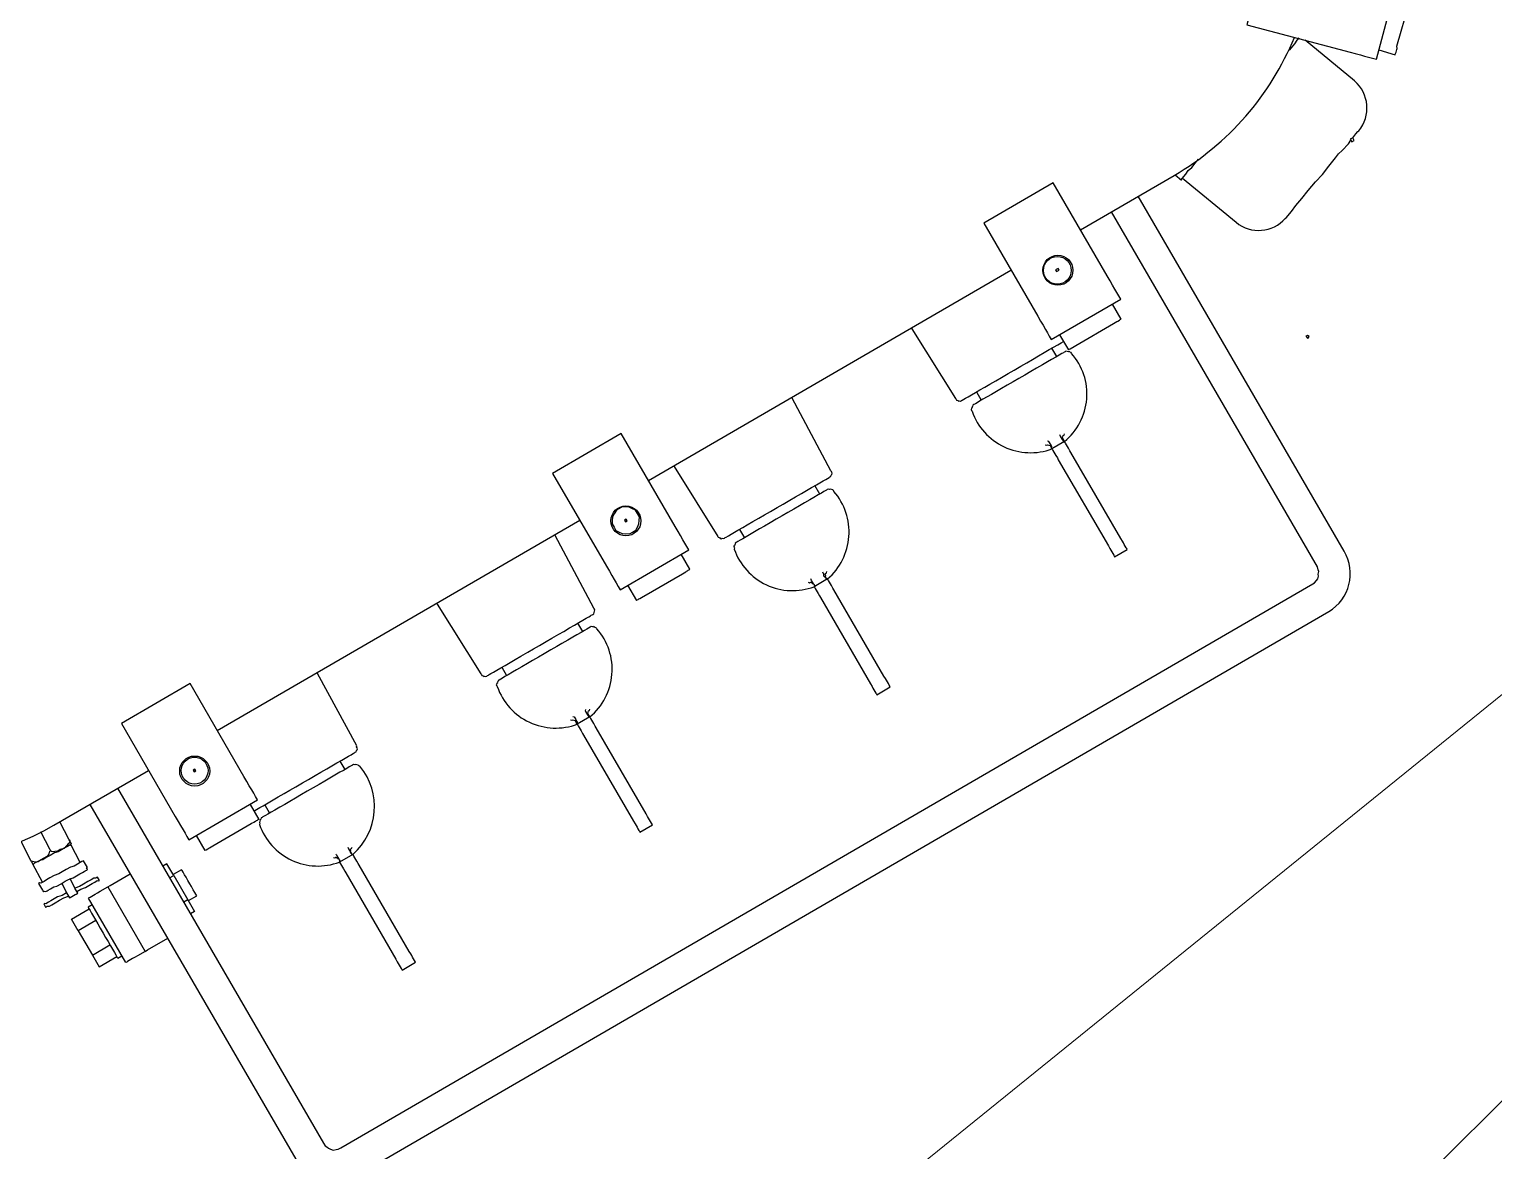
# Model space of a CAD drawing. Header units: metres. Extents: x 3162.2 to 3239.3, y 1435.1 to 1475.8.
# Drawn here: x 3201.6885 to 3201.7935, y 1442.8727 to 1442.9532 of the extents above; entities that cross this region are included whole.
import ezdxf

# ---------------------------------------------------------------- set-up
doc = ezdxf.new("R2010")
doc.units = ezdxf.units.M
doc.layers.add('Cotas', color=1, linetype='Continuous', lineweight=5)
doc.layers.add('PDF5_Geometry', color=7, linetype='Continuous')

msp = doc.modelspace()

# ---------------------------------------------------------------- hatches: boundary and pattern name
at = {"layer": 'Cotas'}
h = msp.add_hatch(dxfattribs=at)
h.set_pattern_fill('ANSI31', color=256, scale=0.01)
h.set_pattern_definition([(45, (0, 0), (-0.02245064030267288, 0.02245064030267288), [])])
h.paths.add_polyline_path([(3202.273862684845, 1443.145438858032), (3202.149943663126, 1443.354139206374), (3201.777619832386, 1443.088257188628), (3201.873543765526, 1442.969687177136), (3201.690289009223, 1442.821432852371), (3201.578390984937, 1442.97812754503), (3201.495613933646, 1442.919015214303), (3202.058641061251, 1441.865615002755), (3202.758782758209, 1442.240999971314)])

# ---------------------------------------------------------------- linework, layer by layer
msp.add_line((3201.690289009223, 1442.821432852371), (3201.873543765526, 1442.969687177136), dxfattribs=at)
at = {"layer": 'PDF5_Geometry', "lineweight": 25}
for points in [[(3201.785123673006, 1442.951013718945), (3201.78658612425, 1442.956518920195), (3201.78655127295, 1442.95657898614), (3201.786456352102, 1442.956604198695), (3201.786266519413, 1442.956654629031), (3201.786076686725, 1442.956705059368), (3201.785791933189, 1442.956780702259), (3201.785412267813, 1442.956881562932), (3201.785067444727, 1442.956922352433), (3201.784687779352, 1442.957023213105), (3201.7772493808, 1442.959050020958), (3201.775821781205, 1442.953484753163), (3201.783225328109, 1442.951518011856), (3201.783604993484, 1442.951417151183), (3201.78398466787, 1442.951316295737), (3201.784269421406, 1442.951240652847), (3201.784554165933, 1442.951165004727), (3201.78483891947, 1442.951089361837), (3201.785028752158, 1442.9510389315)], [(3201.783240761948, 1442.945264559643), (3201.783345315847, 1442.945084361808), (3201.783525515485, 1442.945188916753), (3201.783420961586, 1442.945369114588)], [(3201.761792728666, 1442.930893145475), (3201.766778199117, 1442.933785801606), (3201.766708496517, 1442.933905933496), (3201.766638793918, 1442.934026065387), (3201.766499388719, 1442.934266329167), (3201.76635998352, 1442.934506592948), (3201.766185727022, 1442.934806922674), (3201.766011470524, 1442.9351072524), (3201.765802362725, 1442.935467648072), (3201.761933868461, 1442.942134967991), (3201.756948398011, 1442.93924231186), (3201.760816892275, 1442.932574991941), (3201.761026000073, 1442.932214596269), (3201.761200256572, 1442.931914266543), (3201.76137451307, 1442.931613936817), (3201.761513918269, 1442.931373673036), (3201.761653323468, 1442.931133409256), (3201.761723026067, 1442.931013277365)], [(3201.762284483327, 1442.935995706332), (3201.762104288494, 1442.935891154175), (3201.762173991094, 1442.935771022284), (3201.762354185927, 1442.935875574441)], [(3201.780208262819, 1442.930980236844), (3201.780293550269, 1442.931110010172), (3201.780163778469, 1442.93119528807), (3201.78004364838, 1442.931125586516)], [(3201.730858766879, 1442.91294472614), (3201.735784171985, 1442.91580253132), (3201.735714469385, 1442.91592266321), (3201.735644766786, 1442.916042795101), (3201.735505361587, 1442.916283058882), (3201.735365956389, 1442.916523322662), (3201.73519169989, 1442.916823652388), (3201.735017443392, 1442.917123982114), (3201.734808335594, 1442.917484377786), (3201.730939841329, 1442.924151697705), (3201.726014436224, 1442.921293892525), (3201.729882930488, 1442.914626572606), (3201.730092038286, 1442.914266176935), (3201.730266294785, 1442.913965847209), (3201.730440551283, 1442.913665517483), (3201.730579956482, 1442.913425253702), (3201.730719361681, 1442.913184989921), (3201.73078906428, 1442.91306485803)], [(3201.730424318316, 1442.917429600605), (3201.730563723515, 1442.917189336824), (3201.730788412307, 1442.917078843331), (3201.731013096296, 1442.916968347049), (3201.731262998533, 1442.916952770103), (3201.731572961309, 1442.91697204132), (3201.731753160946, 1442.917076596265), (3201.731993425929, 1442.91721600216), (3201.732103918162, 1442.917440686207), (3201.7322144152, 1442.917665373042), (3201.732229991389, 1442.917915272431), (3201.732245572384, 1442.918165174609), (3201.732106167185, 1442.91840543839), (3201.731966761986, 1442.918645702171), (3201.731742073194, 1442.918756195665), (3201.731517389207, 1442.918866691947), (3201.731267486969, 1442.918882268893), (3201.731017589537, 1442.918897848627), (3201.730777324556, 1442.918758442731), (3201.730597124918, 1442.918653887786), (3201.73042656734, 1442.918394352788), (3201.730316070302, 1442.918169665953), (3201.730300494112, 1442.917919766564), (3201.730284913117, 1442.917669864386)], [(3201.731290456195, 1442.918012436046), (3201.731170326708, 1442.91794273484), (3201.731240029307, 1442.91782260295), (3201.731360158795, 1442.917892304155)], [(3201.699924803891, 1442.894996306109), (3201.704850211398, 1442.897854112682), (3201.7047805088, 1442.897974244572), (3201.7047108062, 1442.898094376463), (3201.704571401001, 1442.898334640244), (3201.704431995803, 1442.898574904024), (3201.704257739304, 1442.89887523375), (3201.704083482806, 1442.899175563477), (3201.703874375008, 1442.899535959148), (3201.700005880743, 1442.906203279068), (3201.695080473236, 1442.903345472494), (3201.6989489675, 1442.896678152575), (3201.699158075298, 1442.896317756903), (3201.699332331797, 1442.896017427177), (3201.699506588295, 1442.895717097451), (3201.699645993494, 1442.89547683367), (3201.699785398693, 1442.895236569889), (3201.699855101292, 1442.895116437999)], [(3201.700356495609, 1442.900064017408), (3201.700236363719, 1442.899994314809), (3201.700306066318, 1442.899874182918), (3201.700426198209, 1442.899943885518)], [(3201.689698811936, 1442.891311052424), (3201.689758877882, 1442.891345903724), (3201.689818943827, 1442.891380755023), (3201.689999141663, 1442.891485308922), (3201.690239405443, 1442.891624714121), (3201.690454454579, 1442.891669202075), (3201.690754784305, 1442.891843458573), (3201.691055114031, 1442.892017715072), (3201.691295377812, 1442.89215712027), (3201.691630558837, 1442.892271310824), (3201.691870822619, 1442.892410716022), (3201.692111086399, 1442.892550121221), (3201.692291284235, 1442.89265467512), (3201.692411416125, 1442.892724377719), (3201.692471482071, 1442.892759229019), (3201.692531548016, 1442.892794080319), (3201.692591613961, 1442.892828931618), (3201.692651679906, 1442.892863782918), (3201.692616828606, 1442.892923848863), (3201.692581977307, 1442.892983914809), (3201.692642043252, 1442.893018766109), (3201.692363232854, 1442.89349929367), (3201.692303166909, 1442.89346444237), (3201.692243100964, 1442.89342959107), (3201.692122969074, 1442.893359888471), (3201.691942771238, 1442.893255334572), (3201.691702507457, 1442.893115929374), (3201.691427392377, 1442.89303659012), (3201.691127062651, 1442.892862333622), (3201.690826732925, 1442.892688077123), (3201.690586469143, 1442.892548671924), (3201.690251288118, 1442.892434481371), (3201.689950958391, 1442.892260224873), (3201.689710694611, 1442.892120819674), (3201.689530496775, 1442.892016265776), (3201.689350298939, 1442.891911711876), (3201.689290232994, 1442.891876860577), (3201.68919531575, 1442.891902075222), (3201.689135249804, 1442.891867223922), (3201.689414060202, 1442.891386696361), (3201.689448911501, 1442.891326630416), (3201.689483762801, 1442.89126656447), (3201.689543828747, 1442.89130141577), (3201.689638745991, 1442.891276201125)], [(3201.692716890465, 1442.890814150147), (3201.69277695641, 1442.890849001447), (3201.692837022355, 1442.890883852746), (3201.692957154246, 1442.890953555346), (3201.693077286136, 1442.891023257945), (3201.693197418027, 1442.891092960544), (3201.693377615862, 1442.891197514443), (3201.693557813698, 1442.891302068343), (3201.694098407204, 1442.89161573004), (3201.69678195728, 1442.886990652258), (3201.696241363773, 1442.886676990561), (3201.696061165938, 1442.886572436662), (3201.695880968102, 1442.886467882763), (3201.695760836211, 1442.886398180163), (3201.695640704321, 1442.886328477564), (3201.695520572431, 1442.886258774965), (3201.695460506486, 1442.886223923665), (3201.69540044054, 1442.886189072365)]]:
    msp.add_lwpolyline(points, close=True, dxfattribs=at)
for points in [[(3201.785300173723, 1442.951678138614), (3201.78647403016, 1442.951315495877), (3201.786499248409, 1442.951410415213), (3201.786524466659, 1442.951505334549), (3201.786549675898, 1442.951600248657), (3201.786574894148, 1442.951695167993), (3201.786600103387, 1442.951790082102), (3201.786590470337, 1442.951945067382), (3201.787457406742, 1442.955017271565), (3201.787482615981, 1442.955112185673), (3201.78750783423, 1442.955207105009), (3201.78753305248, 1442.955302024345), (3201.787558261719, 1442.955396938453), (3201.787583479969, 1442.955491857789), (3201.787608689208, 1442.955586771897), (3201.786434832772, 1442.955949414635)], [(3201.77889173832, 1442.95165306812), (3201.779037086659, 1442.95181768901), (3201.779267713785, 1442.952112077398), (3201.779438271363, 1442.952371612397), (3201.779583619701, 1442.952536233287)], [(3201.770672994855, 1442.942709472968), (3201.771132004889, 1442.942333500351), (3201.77109715359, 1442.942393566296), (3201.771217283678, 1442.94246326785), (3201.771302562467, 1442.942593035349), (3201.771447910805, 1442.942757656238), (3201.771618468383, 1442.943017191237), (3201.771883946809, 1442.94325151368), (3201.772114573936, 1442.943545902069), (3201.772345201062, 1442.943840290458)], [(3201.694809706044, 1442.898692281473), (3201.70958665676, 1442.873224321302), (3201.70969121031, 1442.873044124067), (3201.709820979203, 1442.872958842876), (3201.709950748097, 1442.872873561684), (3201.710080516989, 1442.872788280492), (3201.710270351828, 1442.872737850601), (3201.710485400266, 1442.872782339756), (3201.710640382759, 1442.872791977612), (3201.710820580595, 1442.87289653151), (3201.780557141792, 1442.913358889741), (3201.780677276685, 1442.913428594082), (3201.780822620915, 1442.913593210983), (3201.780907905206, 1442.913722980069), (3201.780958332346, 1442.913912814114), (3201.780948694143, 1442.914067797207), (3201.780999126088, 1442.91425763404), (3201.780929423141, 1442.914377766532), (3201.780884934934, 1442.914592814718), (3201.766107984219, 1442.940060774889)], [(3201.732891514112, 1442.920788004773), (3201.758900070793, 1442.935878618928)], [(3201.762393388119, 1442.931241658471), (3201.763020711513, 1442.930160471457), (3201.763080776257, 1442.93019532206), (3201.763140841, 1442.930230172663), (3201.763260975894, 1442.930299877005), (3201.763321041239, 1442.930334727956), (3201.763441170727, 1442.930404429161), (3201.76356130562, 1442.930474133503), (3201.766264273155, 1442.932042441989), (3201.766384403244, 1442.932112143543), (3201.766504533332, 1442.932181845096), (3201.766564602881, 1442.932216698487), (3201.76668473297, 1442.932286400041), (3201.766744797714, 1442.932321250644), (3201.766804863058, 1442.932356101595), (3201.766177539665, 1442.933437288609)], [(3201.751752222111, 1442.931731313569), (3201.75178707341, 1442.931671247623), (3201.754929633521, 1442.926670197225), (3201.75496448482, 1442.926610131279), (3201.75499933612, 1442.926550065334), (3201.755094252764, 1442.92652485034), (3201.755129104064, 1442.926464784395), (3201.755189168808, 1442.926499634998), (3201.755284084852, 1442.926474419655), (3201.755344150196, 1442.926509270606), (3201.755404219745, 1442.926544123997), (3201.755524349834, 1442.926613825551), (3201.755644479922, 1442.926683527105), (3201.75582467956, 1442.926788082049), (3201.756064944542, 1442.926927487945), (3201.756365274268, 1442.927101744443), (3201.756665603994, 1442.927276000942), (3201.757025998464, 1442.927485108043), (3201.757386392934, 1442.927694215144), (3201.757806857554, 1442.927938175984), (3201.758227317368, 1442.928182134036), (3201.758707846732, 1442.928460945479), (3201.759128306547, 1442.928704903532), (3201.759608835911, 1442.928983714974), (3201.760029295725, 1442.929227673027), (3201.760449755539, 1442.929471631079), (3201.760870220159, 1442.929715591919), (3201.761290679373, 1442.929959549623), (3201.761651074444, 1442.930168657073), (3201.76195140417, 1442.930342913571), (3201.762251733896, 1442.930517170069), (3201.762491998278, 1442.930656575616), (3201.762672198516, 1442.93076113091)], [(3201.762179787078, 1442.929672552565), (3201.761831274081, 1442.930273212017)], [(3201.734693492468, 1442.921833543763), (3201.734728343768, 1442.921773477818), (3201.737870904478, 1442.916772427767), (3201.737905755778, 1442.916712361822), (3201.738000671822, 1442.91668714648), (3201.738035523122, 1442.916627080534), (3201.738130439165, 1442.916601865192), (3201.738190504509, 1442.916636716143), (3201.738285425358, 1442.916611503589), (3201.738345490703, 1442.91664635454), (3201.738405555447, 1442.916681205142), (3201.738465620191, 1442.916716055745), (3201.738645820429, 1442.916820611038), (3201.738826015261, 1442.916925163195), (3201.739066279643, 1442.917064568742), (3201.739306544625, 1442.917203974638), (3201.739666939095, 1442.917413081739), (3201.739967268821, 1442.917587338237), (3201.740387733441, 1442.917831299078), (3201.740808193255, 1442.91807525713), (3201.74122865307, 1442.918319215182), (3201.74164911769, 1442.918563176022), (3201.742129642248, 1442.918841984677), (3201.742550106868, 1442.919085945517), (3201.743030631426, 1442.919364754172), (3201.743451096046, 1442.919608715013), (3201.74387155526, 1442.919852672716), (3201.744231950331, 1442.920061780166), (3201.744592349606, 1442.920270890055), (3201.744952744677, 1442.920479997505), (3201.745193009058, 1442.920619403052), (3201.745433269235, 1442.920758806159), (3201.745613468873, 1442.920863361104), (3201.745733598961, 1442.920933062658), (3201.745853733855, 1442.921002767), (3201.745913798599, 1442.921037617602), (3201.745973863343, 1442.921072468205), (3201.745999077388, 1442.921167385101), (3201.746059146937, 1442.921202238492), (3201.746084360982, 1442.921297155388), (3201.746049509682, 1442.921357221333), (3201.746014658383, 1442.921417287278), (3201.745979807083, 1442.921477353224), (3201.743197641442, 1442.926687510724), (3201.743222859692, 1442.92678243006)], [(3201.756425339012, 1442.927136595046), (3201.756773852009, 1442.926535935594)], [(3201.761360240224, 1442.923336066479), (3201.761455156268, 1442.923310851137), (3201.761515221011, 1442.923345701739), (3201.761610137656, 1442.923320486745), (3201.761705058505, 1442.923295274191), (3201.761739909804, 1442.923235208245), (3201.761774761104, 1442.9231751423), (3201.761809612404, 1442.923115076355), (3201.761844463704, 1442.92305501041), (3201.761879315003, 1442.922994944465), (3201.761914166303, 1442.922934878519), (3201.761983868902, 1442.922814746629), (3201.762053571501, 1442.922694614739), (3201.762123273752, 1442.922574483449), (3201.762227828, 1442.922394285013), (3201.762297530251, 1442.922274153723), (3201.765887214466, 1442.916087360764), (3201.765991768365, 1442.915907162929), (3201.766061470965, 1442.915787031038), (3201.766131173215, 1442.915666899748), (3201.766200876164, 1442.915546767258), (3201.766270579111, 1442.915426634766), (3201.766305429714, 1442.915366570022), (3201.766340281362, 1442.915306503477), (3201.767241270541, 1442.915829272972), (3201.767206418892, 1442.915889339517), (3201.76717156829, 1442.915949404261), (3201.767101865342, 1442.916069536753), (3201.767032162394, 1442.916189669244), (3201.766962460143, 1442.916309800533), (3201.766892757544, 1442.916429932424), (3201.766788203644, 1442.916610130259), (3201.763198519429, 1442.922796923218), (3201.763128817178, 1442.922917054508), (3201.763024262931, 1442.923097252944), (3201.76295456068, 1442.923217384234), (3201.762884858081, 1442.923337516124), (3201.762815155481, 1442.923457648014), (3201.762780304181, 1442.92351771396), (3201.762745452882, 1442.923577779905), (3201.761844463704, 1442.92305501041), (3201.761809612404, 1442.923115076355), (3201.761834826449, 1442.923209993251), (3201.761799975149, 1442.923270059197), (3201.76173027255, 1442.923390191087), (3201.76166056995, 1442.923510322978), (3201.761625718651, 1442.923570388923), (3201.761530802006, 1442.923595603917)], [(3201.762371721635, 1442.924083520021), (3201.762406572935, 1442.924023454076), (3201.762441424235, 1442.923963388131), (3201.762511126834, 1442.92384325624), (3201.762580829433, 1442.92372312435), (3201.762615680733, 1442.923663058405), (3201.762650532033, 1442.92360299246), (3201.762745452882, 1442.923577779905), (3201.762710601582, 1442.92363784585), (3201.762675750282, 1442.923697911795), (3201.762640898983, 1442.92375797774), (3201.762606047683, 1442.923818043686), (3201.762631261728, 1442.923912960582), (3201.762656475172, 1442.92400787713), (3201.762716539916, 1442.924042727733), (3201.762741753961, 1442.924137644629)], [(3201.762745443747, 1442.923577774605), (3201.762745443747, 1442.923577774605)], [(3201.762745443747, 1442.923577774605), (3201.762745443747, 1442.923577774605)], [(3201.762745443747, 1442.923577774605), (3201.762745443747, 1442.923577774605)], [(3201.76184445457, 1442.92305500511), (3201.76184445457, 1442.92305500511)], [(3201.76184445457, 1442.92305500511), (3201.76184445457, 1442.92305500511)], [(3201.76184445457, 1442.92305500511), (3201.76184445457, 1442.92305500511)], [(3201.74518112278, 1442.91980963371), (3201.744832609783, 1442.920410293162)], [(3201.701957553526, 1442.902839586135), (3201.727966109006, 1442.917930199593)], [(3201.739426674713, 1442.917273676192), (3201.73977518771, 1442.916673016739)], [(3201.717694830572, 1442.911970626302), (3201.717729681872, 1442.911910560357), (3201.720872239579, 1442.906909508564), (3201.720907090878, 1442.906849442619), (3201.720941942178, 1442.906789376674), (3201.721036861225, 1442.906764163074), (3201.721071712525, 1442.906704097129), (3201.721131777269, 1442.906738947731), (3201.721226696316, 1442.906713734131), (3201.72128676106, 1442.906748584734), (3201.721346825804, 1442.906783435337), (3201.72140689355, 1442.906818287682), (3201.721466958295, 1442.906853138285), (3201.721587090786, 1442.906922841232), (3201.721767288021, 1442.907027394783), (3201.722007553003, 1442.907166800679), (3201.722307882729, 1442.907341057177), (3201.722608212455, 1442.907515313675), (3201.722968606925, 1442.907724420776), (3201.723329004398, 1442.90793352962), (3201.723749463612, 1442.908177487323), (3201.724229993577, 1442.908456299115), (3201.72465045279, 1442.908700256819), (3201.725070915008, 1442.908944216265), (3201.725551441968, 1442.909223026314), (3201.725971904186, 1442.90946698576), (3201.726452431147, 1442.909745795809), (3201.72681282862, 1442.909954904653), (3201.727233290837, 1442.910198864099), (3201.727593685307, 1442.9104079712), (3201.727894015034, 1442.910582227698), (3201.728194344759, 1442.910756484197), (3201.728434609742, 1442.910895890093), (3201.728614806977, 1442.911000443643), (3201.728734939468, 1442.911070146591), (3201.728795004212, 1442.911104997194), (3201.728855068956, 1442.911139847797), (3201.728915136703, 1442.911174700142), (3201.728975201447, 1442.911209550744), (3201.729000417894, 1442.911304469035), (3201.729025631339, 1442.911399385583), (3201.729050844783, 1442.911494302131), (3201.729015993483, 1442.911554368076), (3201.728981142183, 1442.911614434021), (3201.726198981949, 1442.916824594657), (3201.72616413065, 1442.916884660603)], [(3201.731399358584, 1442.913258386792), (3201.732026681978, 1442.912177199777), (3201.732086749726, 1442.912212052123), (3201.73214681447, 1442.912246902726), (3201.732206879214, 1442.912281753328), (3201.73226694696, 1442.912316605673), (3201.732387079452, 1442.912386308621), (3201.732507208939, 1442.912456009827), (3201.732567274284, 1442.912490860778), (3201.735330311368, 1442.914094022654), (3201.735450441457, 1442.914163724208), (3201.735570571545, 1442.914233425762), (3201.735630641094, 1442.914268279152), (3201.735690706439, 1442.914303130104), (3201.735750771183, 1442.914337980706), (3201.735810835927, 1442.914372831309), (3201.735870901271, 1442.91440768226), (3201.735243577877, 1442.915488869274)], [(3201.745373062142, 1442.914220603955), (3201.745407913442, 1442.91416053801), (3201.745442764741, 1442.914100472065), (3201.745452401996, 1442.913945489222), (3201.74558216994, 1442.913860208283), (3201.74561702124, 1442.913800142338), (3201.745651872539, 1442.913740076393), (3201.745686723839, 1442.913680010447), (3201.745746788583, 1442.91371486105), (3201.745651872539, 1442.913740076393), (3201.74561702124, 1442.913800142338), (3201.74558216994, 1442.913860208283), (3201.745607383385, 1442.913955124831), (3201.745572532085, 1442.914015190776), (3201.745597745529, 1442.914110107324), (3201.745657810874, 1442.914144958275), (3201.745683029123, 1442.914239877612)], [(3201.744361575325, 1442.913473147276), (3201.744456491969, 1442.913447932282), (3201.744516561519, 1442.913482785673), (3201.744611478162, 1442.913457570678), (3201.744646329462, 1442.913397504733), (3201.744741245505, 1442.913372289391), (3201.744776096805, 1442.913312223446), (3201.744810948105, 1442.9132521575), (3201.744785734661, 1442.913157240952), (3201.74482058596, 1442.913097175007), (3201.74485543726, 1442.913037109062), (3201.744925139859, 1442.912916977172), (3201.744994842459, 1442.912796845281), (3201.74506454471, 1442.912676713991), (3201.745169098957, 1442.912496515555), (3201.745238801208, 1442.912376384265), (3201.748828485423, 1442.906189591307), (3201.748933039323, 1442.906009393471), (3201.749002741922, 1442.905889261581), (3201.749072444173, 1442.905769130291), (3201.74914214712, 1442.9056489978), (3201.749211850069, 1442.905528865309), (3201.749246700671, 1442.905468800565), (3201.749281552319, 1442.90540873402), (3201.750242606242, 1442.905966354117), (3201.750207754594, 1442.906026420663), (3201.750172903991, 1442.906086485407), (3201.750103201043, 1442.906206617898), (3201.750033498095, 1442.906326750389), (3201.749963795844, 1442.906446881679), (3201.749894093245, 1442.906567013569), (3201.749789539346, 1442.906747211405), (3201.74619985513, 1442.912934004363), (3201.74613015288, 1442.913054135653), (3201.746025598632, 1442.913234334089), (3201.745955896381, 1442.913354465379), (3201.745886193782, 1442.913474597269), (3201.745816491182, 1442.91359472916), (3201.745781639883, 1442.913654795105), (3201.745746788583, 1442.91371486105), (3201.744785734661, 1442.913157240952), (3201.744845799405, 1442.913192091555), (3201.744810948105, 1442.9132521575), (3201.744776096805, 1442.913312223446), (3201.744741245505, 1442.913372289391), (3201.744671542906, 1442.913492421281), (3201.744601840307, 1442.913612553172), (3201.744566989007, 1442.913672619117), (3201.744532137707, 1442.913732685062)], [(3201.744785726128, 1442.913157236001), (3201.744785726128, 1442.913157236001)], [(3201.744785726128, 1442.913157236001), (3201.744785726128, 1442.913157236001)], [(3201.744785726128, 1442.913157236001), (3201.744785726128, 1442.913157236001)], [(3201.745746781852, 1442.913714857145), (3201.745746781852, 1442.913714857145)], [(3201.745746781852, 1442.913714857145), (3201.745746781852, 1442.913714857145)], [(3201.745746781852, 1442.913714857145), (3201.745746781852, 1442.913714857145)], [(3201.728182463286, 1442.909946717644), (3201.72783395029, 1442.910547377096)], [(3201.70458842889, 1442.897059923772), (3201.704768626125, 1442.897164477322), (3201.705008889905, 1442.897303882521), (3201.705249153086, 1442.897443287371), (3201.705609549358, 1442.897652395518), (3201.705969945029, 1442.897861503316), (3201.7063303407, 1442.898070611114), (3201.706750801716, 1442.898314569863), (3201.707171263934, 1442.898558529309), (3201.70759172615, 1442.898802488755), (3201.708072253111, 1442.899081298805), (3201.708492715329, 1442.899325258251), (3201.70897324229, 1442.8996040683), (3201.709393704507, 1442.899848027746), (3201.709814165523, 1442.900091986495), (3201.710174561194, 1442.900301094293), (3201.710534956866, 1442.900510202091), (3201.710895353138, 1442.900719310238), (3201.711135616318, 1442.900858715088), (3201.711375880099, 1442.900998120287), (3201.711556077334, 1442.901102673838), (3201.71173627577, 1442.901207228085), (3201.711796342316, 1442.901242079733), (3201.71185640706, 1442.901276930336), (3201.711916473606, 1442.901311781984), (3201.711941688251, 1442.901406699229), (3201.712001754197, 1442.901441550528), (3201.712026969443, 1442.901536468122), (3201.711992118143, 1442.901596534067), (3201.711957266843, 1442.901656600012), (3201.711982480288, 1442.90175151656), (3201.709140252306, 1442.906926824852), (3201.709165466952, 1442.907021742097)], [(3201.722367947473, 1442.90737590778), (3201.72271646047, 1442.906775248327)], [(3201.727473408064, 1442.903834915257), (3201.727568327111, 1442.903809701656), (3201.727603178411, 1442.903749635711), (3201.72767288101, 1442.903629503821), (3201.72774258361, 1442.90350937193), (3201.72777743491, 1442.903449305985), (3201.727752218462, 1442.903354387694), (3201.727787069762, 1442.903294321749), (3201.727752218462, 1442.903354387694), (3201.727717367162, 1442.903414453639), (3201.727682515862, 1442.903474519585), (3201.727647664563, 1442.90353458553), (3201.727552748519, 1442.903559800873), (3201.727457832476, 1442.903585016215), (3201.727397764729, 1442.90355016387), (3201.727302848685, 1442.903575379213)], [(3201.728374397243, 1442.904357684752), (3201.728349183799, 1442.904262768203), (3201.728384035098, 1442.904202702258), (3201.728453737698, 1442.904082570368), (3201.728523440297, 1442.903962438477), (3201.728558291597, 1442.903902372532), (3201.728593142896, 1442.903842306587), (3201.72868805894, 1442.903817091244), (3201.727787069762, 1442.903294321749), (3201.727821921061, 1442.903234255804), (3201.727856772361, 1442.903174189858), (3201.72792647496, 1442.903054057968), (3201.727996177559, 1442.902933926078), (3201.72806587981, 1442.902813794788), (3201.728170434058, 1442.902633596352), (3201.728240136309, 1442.902513465062), (3201.731829820524, 1442.896326672104), (3201.731934374423, 1442.896146474268), (3201.732004077023, 1442.896026342378), (3201.732073779273, 1442.895906211088), (3201.732143482222, 1442.895786078597), (3201.732213185169, 1442.895665946106), (3201.732248035772, 1442.895605881362), (3201.73228288742, 1442.895545814816), (3201.733183876599, 1442.896068584312), (3201.73314902495, 1442.896128650857), (3201.733114174348, 1442.896188715601), (3201.7330444714, 1442.896308848092), (3201.732974768452, 1442.896428980583), (3201.732905066201, 1442.896549111873), (3201.732835363602, 1442.896669243763), (3201.732730809702, 1442.896849441599), (3201.729141125487, 1442.903036234557), (3201.729071423236, 1442.903156365847), (3201.728966868989, 1442.903336564284), (3201.728897166738, 1442.903456695573), (3201.728827464139, 1442.903576827464), (3201.728757761539, 1442.903696959354), (3201.728722910239, 1442.903757025299), (3201.72868805894, 1442.903817091244), (3201.72865320764, 1442.90387715719), (3201.72861835634, 1442.903937223135), (3201.728583505041, 1442.90399728908), (3201.728548653741, 1442.904057355026), (3201.728573870189, 1442.904152273316), (3201.728599083633, 1442.904247189864), (3201.72865915138, 1442.904282042209), (3201.728684364824, 1442.904376958757)], [(3201.728688052209, 1442.903817087339), (3201.728688052209, 1442.903817087339)], [(3201.728688052209, 1442.903817087339), (3201.728688052209, 1442.903817087339)], [(3201.728688052209, 1442.903817087339), (3201.728688052209, 1442.903817087339)], [(3201.72778706303, 1442.903294317844), (3201.72778706303, 1442.903294317844)], [(3201.72778706303, 1442.903294317844), (3201.72778706303, 1442.903294317844)], [(3201.72778706303, 1442.903294317844), (3201.72778706303, 1442.903294317844)], [(3201.711123733643, 1442.900048947838), (3201.710775220647, 1442.90064960729)], [(3201.704309618493, 1442.897540451333), (3201.704936941886, 1442.89645926432), (3201.704876875341, 1442.896424412671), (3201.704816809396, 1442.896389561372), (3201.70475674345, 1442.896354710072), (3201.704696676904, 1442.896319858424), (3201.704576545615, 1442.896250156173), (3201.704456413724, 1442.896180453573), (3201.704396347178, 1442.896145601926), (3201.701633314299, 1442.894542442489), (3201.701513182408, 1442.894472739889), (3201.701393050518, 1442.89440303729), (3201.701332984573, 1442.894368185991), (3201.701272918628, 1442.894333334691), (3201.701152786738, 1442.894263632091), (3201.701092720792, 1442.894228780792), (3201.700465397398, 1442.895309967806)], [(3201.705369285577, 1442.897512990319), (3201.705717798574, 1442.896912330867)], [(3201.691336967172, 1442.894991305646), (3201.690665155825, 1442.896287541796)], [(3201.687857634391, 1442.894899431146), (3201.688564297039, 1442.893543129052), (3201.688599148338, 1442.893483063106), (3201.688694065583, 1442.89345784846), (3201.688788982828, 1442.893432633814), (3201.688883900073, 1442.89340741917), (3201.689098949208, 1442.893451907123), (3201.689279147044, 1442.893556461022), (3201.68957947677, 1442.893730717521), (3201.68981974055, 1442.893870122719), (3201.689905021142, 1442.893999891264), (3201.689930235787, 1442.894094808509), (3201.689955450433, 1442.894189725753), (3201.690015516378, 1442.894224577054), (3201.689980665078, 1442.894284642999), (3201.68930885373, 1442.895580879148)], [(3201.692122969074, 1442.893359888471), (3201.691451157726, 1442.894656124621), (3201.691331025835, 1442.894586422021), (3201.691210893945, 1442.894516719422), (3201.691030696109, 1442.894412165523), (3201.690790432328, 1442.894272760324), (3201.690550168547, 1442.894133355125), (3201.690275053467, 1442.894054015871), (3201.689974723741, 1442.893879759373), (3201.68973445996, 1442.893740354174), (3201.689434130234, 1442.893566097676), (3201.689219081098, 1442.893521609722), (3201.689038883263, 1442.893417055824), (3201.688858685427, 1442.893312501924), (3201.688798619482, 1442.893277650625), (3201.688738553537, 1442.893242799325), (3201.688703702237, 1442.89330286527), (3201.688668850938, 1442.893362931216), (3201.688633999638, 1442.893422997161), (3201.688599148338, 1442.893483063106), (3201.688564297039, 1442.893543129052)], [(3201.691391091781, 1442.894621273321), (3201.691451157726, 1442.894656124621), (3201.691511223671, 1442.89469097592), (3201.691476372371, 1442.894751041865), (3201.691441521071, 1442.89481110781), (3201.691406669772, 1442.894871173756), (3201.691371818472, 1442.894931239701), (3201.691336967172, 1442.894991305646), (3201.691371818472, 1442.894931239701), (3201.691346603827, 1442.894836322456), (3201.691381455126, 1442.894776256511), (3201.691261323236, 1442.894706553911), (3201.691176042646, 1442.894576785367), (3201.690970630164, 1442.894377314223), (3201.690695515083, 1442.89429797497), (3201.690515317248, 1442.89419342107), (3201.690300268112, 1442.894148933117), (3201.690145284922, 1442.894139296463), (3201.690050367678, 1442.894164511108), (3201.690015516378, 1442.894224577054), (3201.689980665078, 1442.894284642999)], [(3201.711315670603, 1442.894459916688), (3201.711350521903, 1442.894399850743), (3201.711385373202, 1442.894339784797), (3201.711455075801, 1442.894219652907), (3201.711524778401, 1442.894099521016), (3201.711559629701, 1442.894039455071), (3201.711594481, 1442.893979389126), (3201.7116293323, 1442.893919323181), (3201.711689397044, 1442.893954173784), (3201.710728343122, 1442.893396553686), (3201.710763194421, 1442.893336487741), (3201.710798045721, 1442.893276421796), (3201.71086774832, 1442.893156289905), (3201.71093745092, 1442.893036158015), (3201.711007153171, 1442.892916026725), (3201.711111707418, 1442.892735828289), (3201.711181409669, 1442.892615696999), (3201.714771093884, 1442.886428904041), (3201.714875647784, 1442.886248706205), (3201.714945350383, 1442.886128574315), (3201.715015052634, 1442.886008443025), (3201.715084755581, 1442.885888310534), (3201.715154458529, 1442.885768178042), (3201.715189309132, 1442.885708113299), (3201.71522416078, 1442.885648046753), (3201.716185214703, 1442.886205666851), (3201.716150363055, 1442.886265733397), (3201.716115512452, 1442.886325798141), (3201.716045809504, 1442.886445930632), (3201.715976106556, 1442.886566063123), (3201.715906404305, 1442.886686194413), (3201.715836701706, 1442.886806326303), (3201.715732147807, 1442.886986524139), (3201.712142463591, 1442.893173317097), (3201.712072761341, 1442.893293448387), (3201.711968207093, 1442.893473646823), (3201.711898504842, 1442.893593778113), (3201.711828802243, 1442.893713910003), (3201.711759099643, 1442.893834041894), (3201.711724248344, 1442.893894107839), (3201.711689397044, 1442.893954173784), (3201.711594481, 1442.893979389126), (3201.711559629701, 1442.894039455071), (3201.711524778401, 1442.894099521016), (3201.711549991845, 1442.894194437565), (3201.711515140546, 1442.89425450351), (3201.711540355792, 1442.894349421103), (3201.711600421737, 1442.894384272403), (3201.711625636382, 1442.894479189648)], [(3201.689410364885, 1442.891946563176), (3201.688738553537, 1442.893242799325), (3201.688798619482, 1442.893277650625), (3201.688858685427, 1442.893312501924)], [(3201.69853879511, 1442.892265225335), (3201.698839124836, 1442.892439481834), (3201.69835120664, 1442.893280405067), (3201.698050876914, 1442.893106148568)], [(3201.710474746169, 1442.893971997796), (3201.710509597468, 1442.893911931851), (3201.710544448768, 1442.893851865906), (3201.710614151367, 1442.893731734015), (3201.710683853967, 1442.893611602125), (3201.710718705266, 1442.89355153618), (3201.710753556566, 1442.893491470234), (3201.710788407866, 1442.893431404289), (3201.710728343122, 1442.893396553686), (3201.710753556566, 1442.893491470234), (3201.710718705266, 1442.89355153618), (3201.710683853967, 1442.893611602125), (3201.710588937923, 1442.893636817467), (3201.710554086623, 1442.893696883412), (3201.710459168778, 1442.893722097709), (3201.710399102833, 1442.89368724641), (3201.710304185588, 1442.893712461055)], [(3201.710728336391, 1442.89339654978), (3201.710728336391, 1442.89339654978)], [(3201.710728336391, 1442.89339654978), (3201.710728336391, 1442.89339654978)], [(3201.710728336391, 1442.89339654978), (3201.710728336391, 1442.89339654978)], [(3201.711689390313, 1442.893954169878), (3201.711689390313, 1442.893954169878)], [(3201.711689390313, 1442.893954169878), (3201.711689390313, 1442.893954169878)], [(3201.711689390313, 1442.893954169878), (3201.711689390313, 1442.893954169878)], [(3201.69081485025, 1442.891878309873), (3201.691138148601, 1442.891182733176), (3201.6912775538, 1442.890942469395), (3201.691347256399, 1442.890822337505), (3201.691407322345, 1442.890857188805), (3201.691527454235, 1442.890926891404), (3201.691647586126, 1442.890996594003), (3201.691767718016, 1442.891066296602), (3201.691827783961, 1442.891101147902), (3201.691947915851, 1442.891170850502), (3201.691878213252, 1442.891290982392), (3201.691738808053, 1442.891531246173), (3201.691415509702, 1442.89222682287)], [(3201.691878213252, 1442.891290982392), (3201.692178542979, 1442.89146523889), (3201.692513724004, 1442.891579429443), (3201.692753987785, 1442.891718834642), (3201.692994251566, 1442.891858239841), (3201.693174449401, 1442.89196279374), (3201.693354647237, 1442.892067347639), (3201.693449564482, 1442.892042132994), (3201.693509630427, 1442.892076984293), (3201.693370225229, 1442.892317248074), (3201.693310159284, 1442.892282396775), (3201.693250093338, 1442.892247545475), (3201.693095110148, 1442.89223790882), (3201.692914912312, 1442.892133354921), (3201.692674648531, 1442.891993949723), (3201.692374318805, 1442.891819693224), (3201.692073989079, 1442.891645436726), (3201.691738808053, 1442.891531246173)], [(3201.694098407204, 1442.89161573004), (3201.69427860504, 1442.891720283939), (3201.695720187726, 1442.892556715131)], [(3201.699884663826, 1442.890637503477), (3201.700485323278, 1442.890986016474), (3201.700415620679, 1442.891106148364), (3201.70034591808, 1442.891226280255), (3201.700241364181, 1442.89140647809), (3201.700101958982, 1442.891646741871), (3201.699997405083, 1442.891826939707), (3201.699857999884, 1442.892067203488), (3201.699718594686, 1442.892307467268), (3201.699614040786, 1442.892487665104), (3201.699509486888, 1442.89266786294), (3201.699439784288, 1442.89278799483), (3201.699404932989, 1442.892848060775), (3201.698804273537, 1442.892499547779)], [(3201.698839124836, 1442.892439481834), (3201.699849812527, 1442.890697569422), (3201.699549482801, 1442.890523312924)], [(3201.691138148601, 1442.891182733176), (3201.690837818875, 1442.891008476677), (3201.690502637849, 1442.890894286124), (3201.690262374068, 1442.890754880926), (3201.690022110287, 1442.890615475727), (3201.689841912452, 1442.890510921828), (3201.689661714616, 1442.890406367929), (3201.689566797372, 1442.890431582574), (3201.689506731426, 1442.890396731275), (3201.689646136625, 1442.890156467494), (3201.689706202571, 1442.890191318793), (3201.689766268516, 1442.890226170093), (3201.689921251706, 1442.890235806748), (3201.690101449542, 1442.890340360646), (3201.690341713323, 1442.890479765845), (3201.690642043048, 1442.890654022343), (3201.690942372775, 1442.890828278842), (3201.6912775538, 1442.890942469395)], [(3201.691991607081, 1442.88846643367), (3201.691503688886, 1442.889307356903), (3201.692765073735, 1442.890039234197)], [(3201.692995700862, 1442.890333622585), (3201.692695371136, 1442.890159366087), (3201.692730222436, 1442.890099300142), (3201.692834776335, 1442.889919102306), (3201.692939330234, 1442.889738904471), (3201.693078735433, 1442.889498640689), (3201.693218140631, 1442.889258376909), (3201.69339239713, 1442.888958047183), (3201.693566653628, 1442.888657717457), (3201.693775761426, 1442.888297321785), (3201.693950017925, 1442.887996992059), (3201.694124274423, 1442.887696662333), (3201.694298530922, 1442.887396332607), (3201.69443793612, 1442.887156068826), (3201.694577341319, 1442.886915805045), (3201.694681895218, 1442.886735607209), (3201.694786449117, 1442.886555409374), (3201.694821300417, 1442.886495343429), (3201.695121630143, 1442.886669599927)], [(3201.699849812527, 1442.890697569422), (3201.700337730722, 1442.889856646189), (3201.700037400996, 1442.889682389691)], [(3201.693252991931, 1442.889198310963), (3201.691991607081, 1442.88846643367), (3201.693002294772, 1442.886724521259), (3201.694263679622, 1442.887456398552)], [(3201.69678195728, 1442.886990652258), (3201.696962155115, 1442.887095206157), (3201.698403737801, 1442.887931637349)], [(3201.693002294772, 1442.886724521259), (3201.693490212968, 1442.885883598026), (3201.694751597817, 1442.886615475319)]]:
    msp.add_lwpolyline(points, dxfattribs=at)
for points in [[(3201.763885541243, 1442.938771275059), (3201.770612925305, 1442.942674619577, 0.1643844826280097), (3201.779238805625, 1442.952577028015)], [(3201.783360892037, 1442.945334261197), (3201.783420961586, 1442.945369114588), (3201.783651588713, 1442.945663502977), (3201.783796937051, 1442.945828123867), (3201.78385699759, 1442.94586297203, 0.4078064706378777), (3201.783540435498, 1442.949452799003), (3201.779998145386, 1442.952375311896)], [(3201.771217283678, 1442.94246326785), (3201.775053969387, 1442.939310132012, 0.4059399106952465), (3201.778583735064, 1442.939591843093), (3201.778643795603, 1442.939626691257), (3201.778789143941, 1442.939791312146), (3201.77887442273, 1442.939921079646), (3201.779019771068, 1442.940085700535), (3201.779335676984, 1442.940509856423), (3201.779771721997, 1442.941003719092), (3201.780232976251, 1442.94159249587), (3201.780754291044, 1442.942216120811), (3201.781250396597, 1442.942744831643), (3201.78171165085, 1442.943333608421), (3201.782172905104, 1442.943922385199), (3201.78240353223, 1442.944216773587), (3201.782669010657, 1442.944451096031), (3201.783105055671, 1442.9449449587), (3201.783275613248, 1442.945204493698)], [(3201.692827529852, 1442.897542188584), (3201.707604480568, 1442.872074228413, 0.4172479497520199), (3201.711970674878, 1442.870914352915), (3201.781707236075, 1442.911376711145, 0.4107666137630032), (3201.782807047584, 1442.915708057701), (3201.768030096869, 1442.941176017873)], [(3201.762745452881, 1442.923577779905, 0.4223728892939784), (3201.763255032755, 1442.929894992334), (3201.763220181455, 1442.92995505828), (3201.763125265412, 1442.929980273622), (3201.763090414112, 1442.930040339567), (3201.763030348768, 1442.930005488616), (3201.762935427919, 1442.93003070117), (3201.762840511275, 1442.930055916164), (3201.762780446531, 1442.930021065562), (3201.762720381787, 1442.929986214959), (3201.762660316442, 1442.929951364008), (3201.762540181548, 1442.929881659666), (3201.762359986716, 1442.929777107509), (3201.762119722335, 1442.929637701962), (3201.761819392608, 1442.929463445464), (3201.761519062883, 1442.929289188966), (3201.761158667812, 1442.929080081516), (3201.760738203192, 1442.928836120676), (3201.760317743978, 1442.928592162972), (3201.759897279358, 1442.928348202131), (3201.759476819544, 1442.928104244079), (3201.759056359729, 1442.927860286027), (3201.758635895109, 1442.927616325187), (3201.758215435895, 1442.927372367483), (3201.757855040825, 1442.927163260033), (3201.757494641549, 1442.926954150144), (3201.757194311823, 1442.926779893646), (3201.756893982097, 1442.926605637148), (3201.75665372192, 1442.92646623404), (3201.756473522283, 1442.926361679095), (3201.756353392194, 1442.926291977541), (3201.756233257301, 1442.9262222732), (3201.756173192557, 1442.926187422597), (3201.756147979112, 1442.926092506049), (3201.756087913768, 1442.926057655098), (3201.756122765068, 1442.925997589153), (3201.756062695518, 1442.925962735762), (3201.756037481474, 1442.925867818866), (3201.756072332773, 1442.925807752921), (3201.756107184073, 1442.925747686975, 0.4206948771815556), (3201.761844463704, 1442.92305501041)], [(3201.745746788583, 1442.91371486105, 0.4157687939302749), (3201.746196303112, 1442.919997222528), (3201.746161451812, 1442.920057288473), (3201.746126600512, 1442.920117354418), (3201.746031684469, 1442.920142569762), (3201.745936768426, 1442.920167785104), (3201.745876703081, 1442.920132934153), (3201.745781782232, 1442.920158146707), (3201.745721716888, 1442.920123295756), (3201.745661652144, 1442.920088445153), (3201.745481452506, 1442.919983890209), (3201.745301257673, 1442.919879338052), (3201.745060992691, 1442.919739932157), (3201.744760662965, 1442.919565675658), (3201.744460333239, 1442.91939141916), (3201.744099938769, 1442.919182312059), (3201.743739543698, 1442.918973204609), (3201.743319079079, 1442.918729243769), (3201.742898619865, 1442.918485286065), (3201.742478155245, 1442.918241325225), (3201.74205769543, 1442.917997367172), (3201.741637235616, 1442.91775340912), (3201.741216770996, 1442.91750944828), (3201.740856376526, 1442.917300341179), (3201.740495982056, 1442.917091234078), (3201.740135586986, 1442.916882126628), (3201.739895322604, 1442.916742721081), (3201.739655057622, 1442.916603315186), (3201.739474857984, 1442.916498760241), (3201.739294663152, 1442.916394208085), (3201.739234597807, 1442.916359357133), (3201.739174528258, 1442.916324503743), (3201.739114462913, 1442.916289652791), (3201.739149314213, 1442.916229586846), (3201.73908924947, 1442.916194736243), (3201.739064036025, 1442.916099819695), (3201.739003970681, 1442.916064968744), (3201.73903882198, 1442.916004902799), (3201.73907367328, 1442.915944836854), (3201.739048455031, 1442.915849917518, 0.4206950662033918), (3201.744785734661, 1442.913157240953)], [(3201.72868805894, 1442.903817091245, 0.4223724514192397), (3201.729197641216, 1442.910134305067), (3201.729162789916, 1442.910194371013), (3201.729067873873, 1442.910219586356), (3201.729033022573, 1442.910279652301), (3201.728972954826, 1442.910244799955), (3201.728938103526, 1442.9103048659), (3201.728878038783, 1442.910270015298), (3201.728783122739, 1442.910295230641), (3201.728723054991, 1442.910260378295), (3201.728602922501, 1442.910190675348), (3201.728482793013, 1442.910120974142), (3201.728302592774, 1442.910016418849), (3201.728062330795, 1442.909877014696), (3201.72776200107, 1442.909702758197), (3201.727461671343, 1442.909528501699), (3201.72710127387, 1442.909319392855), (3201.726680814656, 1442.909075435151), (3201.726320417183, 1442.908866326308), (3201.725899954965, 1442.908622366862), (3201.725419428004, 1442.908343556813), (3201.724998965787, 1442.908099597367), (3201.724578506573, 1442.907855639663), (3201.7242181091, 1442.907646530819), (3201.723797646883, 1442.907402571373), (3201.723437252413, 1442.907193464272), (3201.723136922687, 1442.907019207774), (3201.722836592961, 1442.906844951276), (3201.722596327978, 1442.906705545379), (3201.722416130744, 1442.906600991829), (3201.722295998253, 1442.906531288881), (3201.722175868765, 1442.906461587676), (3201.722115801017, 1442.906426735331), (3201.722090587573, 1442.906331818783), (3201.722030519826, 1442.906296966437), (3201.722065371126, 1442.906236900492), (3201.722005306382, 1442.90620204989), (3201.721980092938, 1442.906107133342), (3201.722014944237, 1442.906047067397), (3201.722049795537, 1442.905987001451, 0.4206952620193553), (3201.727787069762, 1442.903294321749)], [(3201.711689397044, 1442.893954173784, 0.4049629139153927), (3201.71219897932, 1442.900271387607), (3201.712104062075, 1442.900296602253), (3201.712069210776, 1442.900356668198), (3201.71197429293, 1442.900381882495), (3201.711879376887, 1442.900407097838), (3201.711819310341, 1442.900372246189), (3201.711724393096, 1442.900397460834), (3201.711664327151, 1442.900362609535), (3201.711604260604, 1442.900327757887), (3201.711424063369, 1442.900223204336), (3201.711243866135, 1442.900118650786), (3201.711003601152, 1442.89997924489), (3201.710763337972, 1442.89983984004), (3201.7104029417, 1442.899630731893), (3201.71004254723, 1442.899421624792), (3201.709682150958, 1442.899212516646), (3201.709261689341, 1442.898968557548), (3201.708841228326, 1442.898724598799), (3201.708420766108, 1442.898480639352), (3201.708000303891, 1442.898236679906), (3201.707579842875, 1442.897992721157), (3201.707159381259, 1442.897748762059), (3201.706798984987, 1442.897539653913), (3201.706438590517, 1442.897330546811), (3201.706078194245, 1442.897121438665), (3201.705837931065, 1442.896982033815), (3201.705597666083, 1442.896842627919), (3201.705417468848, 1442.896738074368), (3201.705237271613, 1442.896633520818), (3201.705177205067, 1442.89659866917), (3201.705117139122, 1442.89656381787), (3201.705091924476, 1442.896468900625), (3201.70503185793, 1442.896434048977), (3201.705006644486, 1442.896339132429), (3201.70498142924, 1442.896244214835), (3201.705016280539, 1442.89618414889), (3201.704991065894, 1442.896089231646, 0.4206955732811606), (3201.710728343121, 1442.893396553686)], [(3201.677366961334, 1442.893469223062, 0.1643846422936553), (3201.690244694208, 1442.896043582698), (3201.697032146018, 1442.899981779562)]]:
    msp.add_lwpolyline(points, format="xyb", dxfattribs=at)
for centre, radius in [((3201.76226668399, 1442.935864948366), 0.001076451478332497), ((3201.762229749831, 1442.935858367089), 0.0009950843520041492), ((3201.731272657458, 1442.917881678429), 0.001076451478334194), ((3201.700338695623, 1442.89993325864), 0.001076451113295352), ((3201.700329290657, 1442.899961606696), 0.0009667555914230113)]:
    msp.add_circle(centre, radius, dxfattribs=at)

doc.saveas('drawing.dxf')
